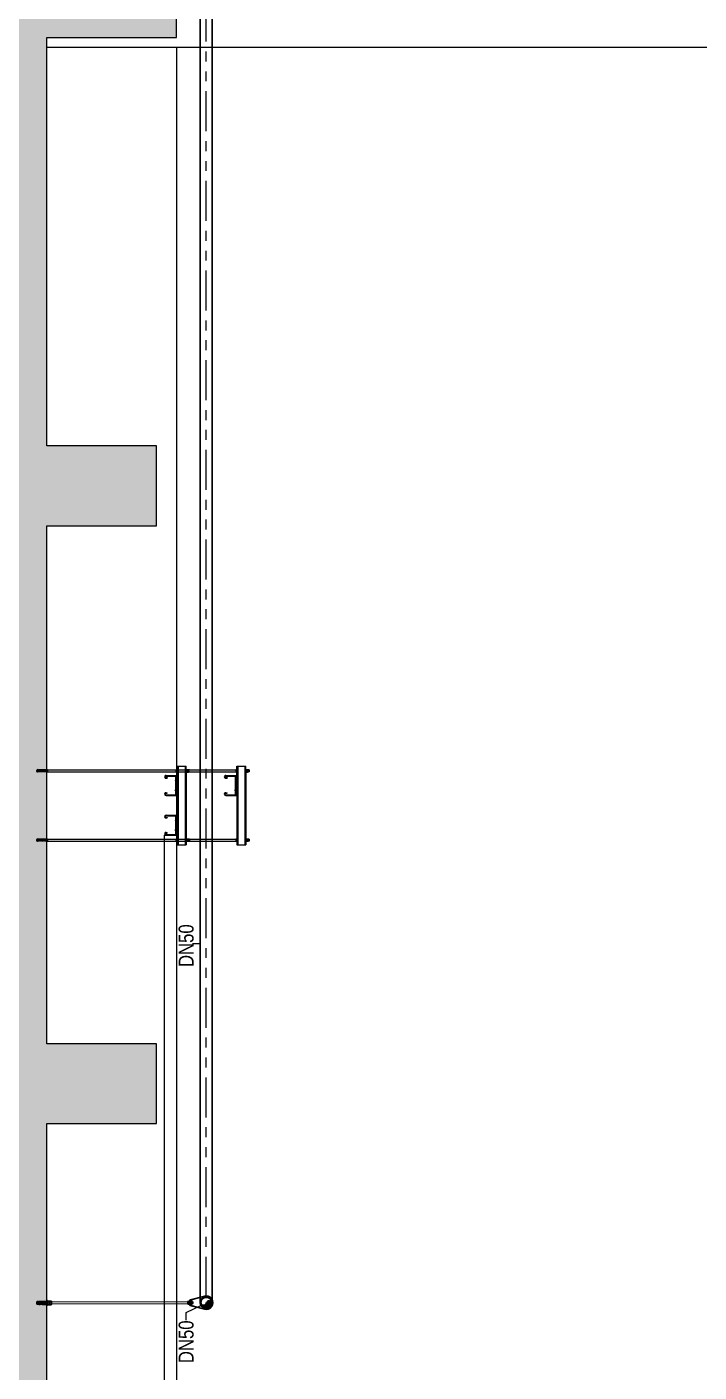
# Model space of a CAD drawing. Header units: millimetres. Extents: x -379292 to 1221486, y 92049 to 447512.
# Drawn here: x -33175 to -29799, y 201671 to 208422 of the extents above; entities that cross this region are included whole.
import ezdxf
from ezdxf.enums import TextEntityAlignment as Align

# ---------------------------------------------------------------- set-up
doc = ezdxf.new("R2010")
doc.units = ezdxf.units.MM
for name, pattern in [('ACISOTGB', [9, 4, -1, 1, -1, 1, -1]), ('CENTRE', [50.8, 31.75, -6.35, 6.35, -6.35]), ('SOGUKSU1', [72, 60, -6, 0, -6])]:
    doc.linetypes.add(name, pattern=pattern)
for name, color, linetype in [('05_CONCRETE', 6, 'Continuous'), ('05_CONCRETE VIEW', 142, 'Continuous'), ('05_HATCH CONCRETE', 141, 'Continuous'), ('E-CT-TEXT', 7, 'Continuous'), ('M_YANGIN_SPR_ CAP', 7, 'Continuous'), ('OZD_TAVA', 50, 'Continuous')]:
    doc.layers.add(name, color=color, linetype=linetype)
for name, color, linetype, lineweight in [('1-MIMARI', 8, 'Continuous', 9), ('1-YANGIN BORUSU-3', 1, 'SOGUKSU1', 30), ('e_kesit_cizgisi', 7, 'Continuous', 9)]:
    doc.layers.add(name, color=color, linetype=linetype, lineweight=lineweight)
doc.styles.add('DOA.ARIAL', font='arial.ttf')

# ---------------------------------------------------------------- blocks, each defined once
blk = doc.blocks.new('A$C6a8db8d0')
at = {"layer": '05_HATCH CONCRETE', "ltscale": 25}
h = blk.add_hatch(dxfattribs=at)
h.set_pattern_fill('ANSI33', color=256, scale=1.5, angle=180, style=0)
h.set_pattern_definition([(225, (-88179.537, -273658.197), (6.7351921, -6.7351921), []), (225, (-88186.273, -273658.197), (6.7351921, -6.7351921), [4.7625, -2.38125])])
h.paths.add_polyline_path([(5815, 1180), (5795, 1180), (5795, 1160), (-1895, 1160), (-1895, 1080), (-1845, 1080), (-1845, 1145), (-1635, 1145), (-1635, 1090), (-1595, 1090), (-1595, 1145), (-1335, 1145), (-1335, 1090), (-1295, 1090), (-1295, 1145), (-1090, 1145), (-1090, 1080), (-1040, 1080), (-1040, 1145), (-835, 1145), (-835, 1090), (-795, 1090), (-795, 1145), (-535, 1145), (-535, 1090), (-495, 1090), (-495, 1145), (-290, 1145), (-290, 1080), (-240, 1080), (-240, 1145), (-35, 1145), (-35, 1090), (5, 1090), (5, 1145), (265, 1145), (265, 1090), (305, 1090), (305, 1145), (510, 1145), (510, 1080), (560, 1080), (560, 1145), (765, 1145), (765, 1090), (805, 1090), (805, 1145), (1065, 1145), (1065, 1090), (1105, 1090), (1105, 1145), (1310, 1145), (1310, 1080), (1360, 1080), (1360, 1145), (1565, 1145), (1565, 1090), (1605, 1090), (1605, 1145), (1865, 1145), (1865, 1090), (1905, 1090), (1905, 1145), (2110, 1145), (2110, 1080), (2160, 1080), (2160, 1145), (2365, 1145), (2365, 1090), (2405, 1090), (2405, 1145), (2665, 1145), (2665, 1090), (2705, 1090), (2705, 1145), (2910, 1145), (2910, 1080), (2960, 1080), (2960, 1145), (3165, 1145), (3165, 1090), (3205, 1090), (3205, 1145), (3465, 1145), (3465, 1090), (3505, 1090), (3505, 1145), (3710, 1145), (3710, 1080), (3760, 1080), (3760, 1145), (3965, 1145), (3965, 1090), (4005, 1090), (4005, 1145), (4265, 1145), (4265, 1090), (4305, 1090), (4305, 1145), (4510, 1145), (4510, 1080), (4560, 1080), (4560, 1145), (4765, 1145), (4765, 1090), (4805, 1090), (4805, 1145), (5065, 1145), (5065, 1090), (5105, 1090), (5105, 1145), (5310, 1145), (5310, 1080), (5360, 1080), (5360, 1145), (5540, 1145), (5540, 1090), (5580, 1090), (5580, 1145), (5765, 1145), (5765, 1080), (5815, 1080)])
at = {"layer": '05_CONCRETE'}
blk.add_lwpolyline([(1360, 1145), (1565, 1145), (1565, 1090), (1605, 1090), (1605, 1145), (1865, 1145), (1865, 1090), (1905, 1090), (1905, 1145), (2110, 1145), (2110, 1080), (2160, 1080), (2160, 1145), (2365, 1145), (2365, 1090), (2405, 1090), (2405, 1145), (2665, 1145)], dxfattribs=at)
at = {"layer": '05_CONCRETE VIEW', "ltscale": 20, "flags": 128}
for points in [[(2105, 790), (2105, 1145)], [(2105, 1080), (1365, 1080)]]:
    blk.add_lwpolyline(points, dxfattribs=at)
blk = doc.blocks.new('*U1088')
h = blk.add_hatch()
h.set_pattern_fill('ANSI31', color=256, scale=0.1, angle=180)
h.set_pattern_definition([(225, (-8e-08, -7.19072), (0.224506, -0.224506), [])])
h.paths.add_polyline_path([(-3.02, 0, 1), (3.01, 0, 1)])
h.paths.add_polyline_path([(2.65, 0, -1), (-2.65, 0, -1)], flags=16)
h = blk.add_hatch(color=256)
h.dxf.hatch_style = 1
h.paths.add_polyline_path([(0, -2.65, 1), (0, 0, -1), (0, 2.65, 0.414214), (-2.65, 0, 0.414214)])
at = {"color": 7, "ltscale": 0.5}
for p, q in [((-0.69, 83.93), (-0.61, 84.17)), ((-0.69, 83.41), (-0.69, 83.93)), ((-0.69, 83.41), (-0.61, 83.31)), ((-0.69, 82.35), (-0.61, 82.44)), ((-0.69, 80.42), (-0.69, 82.35)), ((-0.69, 81.72), (-0.66, 82.16)), ((-0.69, 81.72), (-0.42, 81.72)), ((-0.69, 81.08), (-0.66, 81.52)), ((-0.69, 81.08), (-0.42, 81.08)), ((-0.66, 82.16), (-0.42, 82.16)), ((-0.66, 81.52), (-0.42, 81.52)), ((-0.61, 84.17), (-0.33, 84.17)), ((-0.61, 82.44), (-0.61, 83.31)), ((-0.47, 84.32), (-0.6, 84.72)), ((-0.54, 85.04), (0.62, 85.04)), ((-0.54, 84.93), (0.62, 84.93)), ((-0.47, 84.17), (-0.47, 84.32)), ((-0.47, 84.32), (0.55, 84.32)), ((-0.42, 82.16), (-0.42, 81.72)), ((-0.42, 81.52), (-0.42, 81.08)), ((-0.33, 84.17), (0.04, 83.8)), ((-0.22, 83.43), (0.3, 83.43)), ((-0.22, 83.43), (-0.22, 82.64)), ((-0.22, 83.08), (0.3, 83.08)), ((-0.22, 82.64), (0.04, 82.38)), ((0.41, 84.17), (0.04, 83.8)), ((0.04, 83.8), (0.04, 83.43)), ((0.3, 82.64), (0.04, 82.38)), ((0.04, 82.38), (0.04, 80.96)), ((0.3, 83.43), (0.3, 82.64)), ((0.69, 84.17), (0.41, 84.17)), ((0.74, 82.16), (0.5, 82.16)), ((0.5, 82.16), (0.5, 81.72)), ((0.77, 81.72), (0.5, 81.72)), ((0.74, 81.52), (0.5, 81.52)), ((0.5, 81.52), (0.5, 81.08)), ((0.77, 81.08), (0.5, 81.08)), ((0.55, 84.32), (0.68, 84.72)), ((0.55, 84.17), (0.55, 84.32)), ((0.77, 83.93), (0.69, 84.17)), ((0.77, 83.41), (0.69, 83.31)), ((0.69, 82.44), (0.69, 83.31)), ((0.77, 82.35), (0.69, 82.44)), ((0.77, 81.72), (0.74, 82.16)), ((0.77, 81.08), (0.74, 81.52)), ((0.77, 83.41), (0.77, 83.93)), ((0.77, 80.42), (0.77, 82.35)), ((-0.69, 80.42), (0.77, 80.42)), ((-0.69, 80), (-0.69, 80.23)), ((0.77, 80.23), (-0.69, 80.23)), ((-0.08, 80.84), (-0.08, 80.64)), ((0.16, 80.84), (0.16, 80.64)), ((0.77, 80), (0.77, 80.23))]:
    blk.add_line(p, q, dxfattribs=at)
at = {"color": 7}
for p, q in [((-1.17, 79.75), (-1.17, 80)), ((-1.17, 80), (1.23, 80)), ((-1.17, 79.75), (1.23, 79.75)), ((-0.88, 79.66), (-0.88, 78.84)), ((-0.88, 78.66), (-0.88, 77.84)), ((-0.73, 78.75), (0.79, 78.75)), ((-0.73, 77.75), (0.79, 77.75)), ((-0.58, 79.66), (-0.58, 78.84)), ((-0.58, 78.66), (-0.58, 77.84)), ((0.64, 79.66), (0.64, 78.84)), ((0.64, 78.66), (0.64, 77.84)), ((0.94, 79.66), (0.94, 78.84)), ((0.94, 78.66), (0.94, 77.84)), ((1.23, 79.75), (1.23, 80))]:
    blk.add_line(p, q, dxfattribs=at)
at = {"color": 7, "linetype": 'Continuous', "lineweight": 5}
for p, q in [((-0.47, 77.75), (-0.47, 9.24)), ((0.53, 77.75), (0.53, 9.24))]:
    blk.add_line(p, q, dxfattribs=at)
at = {"lineweight": 5}
for p, q in [((-0.93, 8.51), (0.99, 8.51)), ((-0.93, 7.87), (0.99, 7.87)), ((-0.78, 9.12), (-0.78, 8.63)), ((-0.78, 7.75), (-0.78, 7.26)), ((-0.6, 9.24), (0.65, 9.24)), ((-0.6, 7.14), (0.65, 7.14)), ((-0.43, 9.12), (-0.43, 8.63)), ((-0.43, 7.75), (-0.43, 7.26)), ((-0.43, 7.14), (-0.43, 6.66)), ((0.48, 9.12), (0.48, 8.63)), ((0.48, 7.75), (0.48, 7.26)), ((0.48, 7.14), (0.48, 6.66)), ((0.83, 9.12), (0.83, 8.63)), ((0.83, 7.75), (0.83, 7.26)), ((-0.43, 6.66), (0.48, 6.66)), ((-0.43, 6.66), (-0.35, 6.58)), ((-0.35, 6.58), (0.4, 6.58)), ((0.48, 6.66), (0.4, 6.58))]:
    blk.add_line(p, q, dxfattribs=at)
at = {"linetype": 'CENTRE', "lineweight": 5}
for p, q in [((-0.93, 8.35), (-0.93, 8.51)), ((-0.93, 8.03), (-0.93, 7.87)), ((0.99, 8.35), (0.99, 8.51)), ((0.99, 8.03), (0.99, 7.87))]:
    blk.add_line(p, q, dxfattribs=at)
at = {"color": 7, "linetype": 'Continuous', "lineweight": 15}
for p, q in [((-0.69, 8.19), (-0.69, 8.04)), ((0.73, 8.2), (0.73, 8.35))]:
    blk.add_line(p, q, dxfattribs=at)
blk.add_lwpolyline([(-3.19, 0.85), (-1.24, 8.13, -0.339454), (-1.14, 8.2), (0.98, 8.2), (0.98, 8.35), (-1.22, 8.35, 0.339454), (-1.36, 8.24), (-3.33, 0.89, 1.303225), (3.33, 0.89), (1.41, 8.08, 0.339454), (1.26, 8.19), (-0.94, 8.19), (-0.94, 8.04), (1.18, 8.04, -0.339454), (1.28, 7.97), (3.19, 0.85, -1.303225)], format="xyb", close=True, dxfattribs=at)
for radius in [3.02, 2.65]:
    blk.add_circle((0, 0), radius)
at = {"color": 7, "ltscale": 0.5}
for centre, radius, start, end in [((-0.44, 84.78), 0.177, 125.93795, 201.79087), ((-0.37, 84.99), 0.177, 163.86441, 201.79087), ((0.45, 84.99), 0.177, 338.20913, 16.13559), ((0.52, 84.78), 0.177, 338.20913, 54.06205), ((-0.71, 80.32), 0.0963, 278.9277, 81.0723), ((0.04, 80.84), 0.118, 0, 180), ((0.04, 80.64), 0.118, 180, 0), ((0.79, 80.32), 0.0963, 98.9277, 261.0723)]:
    blk.add_arc(centre, radius, start, end, dxfattribs=at)
at = {"color": 7}
for centre, radius, start, end in [((-0.73, 79.58), 0.176, 30.25522, 149.74478), ((-0.73, 78.93), 0.176, 210.25522, 329.74478), ((-0.73, 78.58), 0.176, 30.25522, 149.74478), ((-0.73, 77.93), 0.176, 210.25522, 329.74478), ((0.03, 77.59), 2.16, 73.65681, 106.34319), ((0.03, 80.91), 2.16, 253.65681, 286.34319), ((0.03, 76.59), 2.16, 73.65681, 106.34319), ((0.03, 79.91), 2.16, 253.65681, 286.34319), ((0.79, 79.58), 0.176, 30.25522, 149.74478), ((0.79, 78.93), 0.176, 210.25522, 329.74478), ((0.79, 78.58), 0.176, 30.25522, 149.74478), ((0.79, 77.93), 0.176, 210.25522, 329.74478)]:
    blk.add_arc(centre, radius, start, end, dxfattribs=at)
at = {"lineweight": 5}
for centre, radius, start, end in [((-0.6, 9.06), 0.188, 20.8221, 159.1779), ((-0.6, 8.7), 0.188, 200.8221, 339.1779), ((-0.6, 7.69), 0.188, 20.8221, 159.1779), ((-0.6, 7.33), 0.188, 200.8221, 339.1779), ((0.03, 8.34), 0.907, 60.07925, 119.92075), ((0.03, 9.42), 0.907, 240.07925, 299.92075), ((0.03, 6.97), 0.907, 60.07925, 119.92075), ((0.03, 8.04), 0.907, 240.07925, 299.92075), ((0.65, 9.06), 0.188, 20.8221, 159.1779), ((0.65, 8.7), 0.188, 200.8221, 339.1779), ((0.65, 7.69), 0.188, 20.8221, 159.1779), ((0.65, 7.33), 0.188, 200.8221, 339.1779)]:
    blk.add_arc(centre, radius, start, end, dxfattribs=at)
blk.add_arc((0, 1.33), 1.32, 90, 270)
blk = doc.blocks.new('smn')
for p, q in [((-0.8, 0.55), (-0.65, 0.64)), ((-0.8, 0.55), (-0.8, 0.09)), ((-0.8, 0.09), (-0.65, 0)), ((0.65, 0.64), (-0.65, 0.64)), ((0.65, 0), (-0.65, 0)), ((-0.4, 0.55), (-0.4, 0.09)), ((0.4, 0.55), (0.4, 0.09)), ((0.8, 0.55), (0.65, 0.64)), ((0.8, 0.09), (0.65, 0)), ((0.8, 0.55), (0.8, 0.09))]:
    blk.add_line(p, q)
for centre, radius, start, end in [((-0.65, 0.24), 0.404, 51.78679, 90), ((-0.65, 0.4), 0.404, 270, 308.21321), ((0, -0.33), 0.967, 65.5673, 114.4327), ((0, 0.97), 0.967, 245.5673, 294.4327), ((0.65, 0.24), 0.404, 90, 128.21321), ((0.65, 0.4), 0.404, 231.78679, 270)]:
    blk.add_arc(centre, radius, start, end)
blk = doc.blocks.new('A$C23387eba')
h = blk.add_hatch()
h.set_pattern_fill('ANSI31', color=241, scale=1500, style=0)
h.set_pattern_definition([(315, (-421266.87, 1258294.907), (10.60660172, 10.60660172), [])])
h.paths.add_polyline_path([(44, 395), (64, 506), (57, 516), (53, 516), (32, 396), (32, 68), (44, 68)])
h.paths.add_polyline_path([(-44, 68), (-32, 68), (-32, 396), (-53, 516), (-57, 516), (-64, 506), (-44, 395)])
h = blk.add_hatch()
h.set_pattern_fill('ANSI31', color=241, scale=1000, angle=90, style=0)
h.set_pattern_definition([(45, (-421266.87, 1258294.907), (-7.07106781, 7.07106781), [])])
edge = h.paths.add_edge_path()
edge.add_line((-26, 496), (-35, 496))
edge.add_ellipse((-35, 484), major_axis=(-8.49, 8.49), ratio=1, start_angle=-44.99996, end_angle=55.00004)
edge.add_line((-47, 482), (-41, 446))
edge.add_ellipse((-29, 448), major_axis=(8.49, 8.49), ratio=1, start_angle=145.00004, end_angle=225.00004)
edge.add_line((-29, 436), (-26, 436))
edge.add_line((-26, 436), (-26, 496))
edge = h.paths.add_edge_path()
edge.add_line((26, 496), (35, 496))
edge.add_ellipse((35, 484), major_axis=(8.49, 8.49), ratio=1, start_angle=305.00004, end_angle=405.00004, ccw=False)
edge.add_line((47, 482), (41, 446))
edge.add_ellipse((29, 448), major_axis=(-8.49, 8.49), ratio=1, start_angle=135.00004, end_angle=215.00004, ccw=False)
edge.add_line((29, 436), (26, 436))
edge.add_line((26, 436), (26, 496))
at = {"color": 241}
for p, q in [((-64, 506, 996), (-57, 516, 996)), ((-44, 395, 996), (-64, 506, 996)), ((-57, 516, 996), (-32, 516, 996)), ((-32, 396, 996), (-53, 516, 996)), ((-41, 446, 996), (-47, 482, 996)), ((-44, 68, 996), (-44, 395, 996)), ((-26, 68, 996), (-44, 68, 996)), ((-26, 68, 996), (-44, 68, 996)), ((-35, 496, 996), (35, 496, 996)), ((-32, 530, 996), (-26, 536, 996)), ((-32, 496, 996), (-32, 530, 996)), ((-32, 436, 996), (-32, 496, 996)), ((-32, 68, 996), (-32, 436, 996)), ((29, 436, 996), (-29, 436, 996)), ((-26, 536, 996), (-26, 496, 996)), ((-26, 536, 996), (26, 536, 996)), ((-26, 496, 996), (-26, 436, 996)), ((-26, 496, 996), (-26, 436, 996)), ((-26, 436, 996), (-26, 68, 996)), ((32, 530, 996), (26, 536, 996)), ((26, 536, 996), (26, 496, 996)), ((26, 496, 996), (26, 436, 996)), ((26, 436, 996), (26, 68, 996)), ((44, 68, 996), (26, 68, 996)), ((44, 68, 996), (26, 68, 996)), ((32, 496, 996), (32, 530, 996)), ((32, 396, 996), (53, 516, 996)), ((32, 516, 996), (57, 516, 996)), ((32, 436, 996), (32, 496, 996)), ((32, 68, 996), (32, 436, 996)), ((47, 482, 996), (41, 446, 996)), ((44, 394, 996), (64, 506, 996)), ((44, 68, 996), (44, 396, 996)), ((64, 506, 996), (57, 516, 996))]:
    blk.add_line(p, q, dxfattribs=at)
at = {"color": 241, "extrusion": (0, 0, -1)}
for centre, major_axis, start_param, end_param in [((-35, 484, 996), (-8.49, 8.49), 5.323254, 7.068583), ((-29, 448, 996), (-8.49, 8.49), 3.92699, 5.323254), ((29, 448, 996), (-8.49, 8.49), 2.530727, 3.92699), ((35, 484, 996), (8.49, 8.49), -0.785399, 0.95993)]:
    blk.add_ellipse(centre, major_axis=major_axis, ratio=1, start_param=start_param, end_param=end_param, dxfattribs=at)
at = {"layer": 'E-CT-TEXT'}
for p, q in [((-52, 64), (52, 64)), ((-52, 64), (-52, 56)), ((-52, 56), (52, 56)), ((52, 64), (52, 56))]:
    blk.add_line(p, q, dxfattribs=at)
at = {"layer": 'E-CT-TEXT', "xscale": 80, "yscale": 80, "zscale": 80}
blk.add_blockref('smn', (0, 0), dxfattribs=at)
blk = doc.blocks.new('cıvata -pul')
for p, q in [((52, 59), (-52, 59)), ((-52, 59), (-52, 54)), ((52, 54), (-52, 54)), ((52, 59), (52, 54))]:
    blk.add_line(p, q)
at = {"xscale": 80, "yscale": 80, "zscale": 80}
blk.add_blockref('smn', (0, 0), dxfattribs=at)
blk = doc.blocks.new('CIVATA')
for p, q in [((-21.5, 0.1, -5674.6), (-20.1, 0.1, -5674.6)), ((-20.1, 0.1, -5674.6), (-20.1, -0.1, -5674.6)), ((-18.9, 5.9, -5674.6), (-18.5, 5.9, -5674.6)), ((-18.5, 5.9, -5674.6), (-18.5, -5.9, -5674.6)), ((-18.5, 3, -5674.6), (-7, 3, -5674.6)), ((-18.5, 3, -5674.6), (-16.7, 1.9, -1418.7)), ((-16.7, 1.9, -1418.7), (-16.7, -1.9, -1418.7)), ((-15.6, -6.7, -5674.6), (-15.6, 6.7, -5674.6)), ((-15.6, 6.7, -5674.6), (-14.9, 6.7, -5674.6)), ((-14.9, 6.7, -5674.6), (-14.9, -4.9, -5674.6)), ((-14.2, 6, -5674.6), (-14.9, 4.9, -5674.6)), ((-10.7, 6, -5674.6), (-14.2, 6, -5674.6)), ((-10.7, 3, -5674.6), (-14.2, 3, -5674.6)), ((-10.7, 6, -5674.6), (-10.1, 4.9, -5674.6)), ((-10.1, 4.9, -5674.6), (-10.1, -4.9, -5674.6)), ((-7, 3, -1418.7), (-7, -3, -1418.7)), ((-21.5, -0.1, -5674.6), (-20.1, -0.1, -5674.6)), ((-18.5, -5.9, -5674.6), (-18.9, -5.9, -5674.6)), ((-18.5, -3, -5674.6), (-16.7, -1.9, -1418.7)), ((-18.5, -3, -5674.6), (-7, -3, -5674.6)), ((-15.6, -6.7, -5674.6), (-14.9, -6.7, -5674.6)), ((-14.9, -4.6, -5674.6), (-14.9, -6.7, -5674.6)), ((-14.2, -6, -5674.6), (-14.9, -4.9, -5674.6)), ((-10.7, -3, -5674.6), (-14.2, -3, -5674.6)), ((-10.7, -6, -5674.6), (-14.2, -6, -5674.6)), ((-10.7, -6, -5674.6), (-10.1, -4.9, -5674.6))]:
    blk.add_line(p, q)
for centre, radius, start, end in [((-14.4, 0.3, -5674.6), 7.17, 129.56707, 181.67754), ((-11.8, 4.9, -5674.6), 3.03, 180, 218.21321), ((-7.6, 0, -5674.6), 7.25, 155.5673, 204.4327), ((-13.1, 4.9, -5674.6), 3.03, 321.78679, 0), ((-17.3, 0, -5674.6), 7.25, 335.5673, 24.4327), ((-14.4, -0.3, -5674.6), 7.17, 178.32246, 230.43293), ((-11.8, -4.9, -5674.6), 3.03, 141.78679, 180), ((-13.1, -4.9, -5674.6), 3.03, 0, 38.21321)]:
    blk.add_arc(centre, radius, start, end)
blk = doc.blocks.new('*U1209')
at = {"layer": 'e_kesit_cizgisi', "ltscale": 25}
for p, q in [((-0.51, -21.94), (0.51, -21.94)), ((34.23, -21.94, -0.66), (35.25, -21.94, -0.66))]:
    blk.add_line(p, q, dxfattribs=at)
at = {"layer": 'OZD_TAVA', "color": 31, "true_color": 0xfecc66}
for p, q in [((-0.51, -21.94), (-0.51, -116.54, -0.23)), ((0.51, -21.94), (0.51, -116.54, -0.23)), ((34.23, -21.94, -0.68), (34.23, -86.62, -0.52)), ((35.25, -21.94, -0.68), (35.25, -86.62, -0.52)), ((34.23, -87.13, -0.51), (34.23, -91.74, -0.51)), ((35.25, -87.13, -0.51), (35.25, -91.74, -0.51)), ((-0.51, -93.36, -0.22), (-0.51, -92.85, -0.22)), ((0.51, -93.35, -0.22), (-0.51, -93.35, -0.22)), ((0.51, -93.36, -0.22), (0.51, -92.85, -0.22)), ((34.23, -92.24, -0.5), (34.23, -92.35, -0.5)), ((34.23, -92.85, -0.5), (34.23, -116.54, -0.46)), ((34.23, -93.36, -0.46), (34.23, -92.85, -0.46)), ((35.25, -92.24, -0.5), (35.25, -92.35, -0.5)), ((35.25, -92.85, -0.5), (35.25, -116.54, -0.46)), ((35.25, -93.36, -0.46), (35.25, -92.85, -0.46)), ((-0.51, -123.36, -0.22), (-0.51, -122.85, -0.22)), ((0.51, -123.35, -0.22), (-0.51, -123.35, -0.22)), ((0.51, -123.36, -0.22), (0.51, -122.85, -0.22)), ((34.23, -123.36, -0.46), (34.23, -122.85, -0.46)), ((35.25, -123.35, -0.46), (34.23, -123.35, -0.46)), ((35.25, -123.36, -0.46), (35.25, -122.85, -0.46))]:
    blk.add_line(p, q, dxfattribs=at)
at = {"layer": 'OZD_TAVA', "color": 252}
for p, q in [((-2.42, -87.15, -0.46), (-2.42, -91.65, -0.46)), ((12.42, -87.15, -0.46), (-2.42, -87.15, -0.46)), ((37.16, -87.65, -0.46), (-2.42, -87.65, -0.46)), ((13.49, -87.15, -0.46), (0.33, -87.15, -0.46)), ((31.37, -87.15, -0.46), (13.49, -87.15, -0.46)), ((34.94, -87.15, -0.46), (31.37, -87.15, -0.46)), ((32.32, -87.15, -0.46), (37.16, -87.15, -0.46)), ((37.16, -87.15, -0.46), (37.16, -91.65, -0.46)), ((37.16, -87.15, -0.46), (37.16, -91.65, -0.46)), ((37.16, -91.15, -0.46), (-2.42, -91.15, -0.46)), ((12.42, -91.65, -0.46), (-2.42, -91.65, -0.46)), ((34.94, -91.65, -0.94), (0.81, -91.65, -0.46)), ((32.32, -91.65, -0.46), (37.16, -91.65, -0.46)), ((-2.42, -117.15, -0.46), (-2.42, -121.65, -0.46)), ((12.42, -117.15, -0.46), (-2.42, -117.15, -0.46)), ((37.16, -117.65, -0.46), (-2.42, -117.65, -0.46)), ((37.16, -121.15, -0.46), (-2.42, -121.15, -0.46)), ((13.49, -117.15, -0.46), (0.33, -117.15, -0.46)), ((31.37, -117.15, -0.46), (13.49, -117.15, -0.46)), ((34.94, -117.15, -0.46), (31.37, -117.15, -0.46)), ((32.32, -117.15, -0.46), (37.16, -117.15, -0.46)), ((37.16, -117.15, -0.46), (37.16, -121.65, -0.46)), ((37.16, -117.15, -0.46), (37.16, -121.65, -0.46)), ((12.42, -121.65, -0.46), (-2.42, -121.65, -0.46)), ((34.94, -121.65, -0.94), (0.81, -121.65, -0.46)), ((32.32, -121.65, -0.46), (37.16, -121.65, -0.46))]:
    blk.add_line(p, q, dxfattribs=at)
at = {"layer": 'OZD_TAVA', "color": 140}
for p, q in [((2.43, -81.56, -0.22), (2.43, -86.75, -0.22)), ((2.43, -86.75, -0.22), (12.44, -86.75, -0.46)), ((2.73, -81.34, -0.22), (2.73, -86.45, -0.22)), ((2.73, -86.45, -0.22), (12.15, -86.45, -0.46)), ((3.48, -81.34, -0.22), (3.48, -82.18, -0.22)), ((3.48, -82.18, -0.22), (3.78, -82.18, -0.22)), ((3.78, -81.56, -0.22), (3.78, -82.18, -0.22)), ((11.09, -81.56, -0.22), (11.09, -82.18, -0.22)), ((11.39, -82.18, -0.22), (11.09, -82.18, -0.22)), ((11.39, -81.34, -0.22), (11.39, -82.18, -0.22)), ((12.13, -81.34, -0.22), (12.13, -86.45, -0.22)), ((12.43, -81.56, -0.22), (12.43, -86.75, -0.22)), ((12.43, -81.56, -0.22), (12.43, -86.75, -0.22))]:
    blk.add_line(p, q, dxfattribs=at)
at = {"layer": 'OZD_TAVA', "color": 112}
for p, q in [((22.43, -86.75, -0.22), (32.44, -86.75, -0.46)), ((22.44, -81.56, -0.22), (22.44, -86.75, -0.22)), ((22.73, -81.34, -0.22), (22.73, -86.45, -0.22)), ((22.73, -86.45, -0.22), (32.15, -86.45, -0.46)), ((23.48, -81.34, -0.22), (23.48, -82.18, -0.22)), ((23.48, -82.18, -0.22), (23.78, -82.18, -0.22)), ((23.78, -81.56, -0.22), (23.78, -82.18, -0.22)), ((31.09, -81.56, -0.22), (31.09, -82.18, -0.22)), ((31.39, -82.18, -0.22), (31.09, -82.18, -0.22)), ((31.39, -81.34, -0.22), (31.39, -82.18, -0.22)), ((32.13, -81.34, -0.22), (32.13, -86.45, -0.22)), ((32.43, -81.56, -0.22), (32.43, -86.75, -0.22))]:
    blk.add_line(p, q, dxfattribs=at)
at = {"layer": 'OZD_TAVA', "color": 3}
for p, q in [((22.43, -111.56, -0.22), (22.43, -116.75, -0.22)), ((22.73, -111.34, -0.22), (22.73, -116.45, -0.22)), ((23.48, -111.34, -0.22), (23.48, -112.18, -0.22)), ((23.48, -112.18, -0.22), (23.78, -112.18, -0.22)), ((23.78, -111.56, -0.22), (23.78, -112.18, -0.22)), ((31.09, -111.56, -0.22), (31.09, -112.18, -0.22)), ((31.39, -112.18, -0.22), (31.09, -112.18, -0.22)), ((31.39, -111.34, -0.22), (31.39, -112.18, -0.22)), ((32.13, -111.34, -0.22), (32.13, -116.45, -0.22)), ((32.43, -111.56, -0.22), (32.43, -116.75, -0.22)), ((22.43, -116.75, -0.22), (32.44, -116.75, -0.46)), ((22.73, -116.45, -0.22), (32.15, -116.45, -0.46))]:
    blk.add_line(p, q, dxfattribs=at)
at = {"layer": 'OZD_TAVA', "color": 140}
for centre, radius, start, end in [((3.11, -81.44, -0.22), 0.684, 349.6444, 190.3556), ((11.76, -81.44, -0.22), 0.684, 349.6444, 190.3556), ((3.11, -81.44, -0.22), 0.385, 13.81853, 166.18147), ((11.76, -81.44, -0.22), 0.385, 13.81853, 166.18147)]:
    blk.add_arc(centre, radius, start, end, dxfattribs=at)
at = {"layer": 'OZD_TAVA', "color": 112}
for centre, radius, start, end in [((23.11, -81.44, -0.22), 0.684, 349.6444, 190.3556), ((31.76, -81.44, -0.22), 0.684, 349.6444, 190.3556), ((23.11, -81.44, -0.22), 0.385, 13.81853, 166.18147), ((31.76, -81.44, -0.22), 0.385, 13.81853, 166.18147)]:
    blk.add_arc(centre, radius, start, end, dxfattribs=at)
at = {"layer": 'OZD_TAVA', "color": 3}
for centre, radius, start, end in [((23.11, -111.44, -0.22), 0.684, 349.6444, 190.3556), ((23.11, -111.44, -0.22), 0.385, 13.81853, 166.18147), ((31.76, -111.44, -0.22), 0.684, 349.6444, 190.3556), ((31.76, -111.44, -0.22), 0.385, 13.81853, 166.18147)]:
    blk.add_arc(centre, radius, start, end, dxfattribs=at)
at = {"layer": 'E-CT-TEXT', "xscale": 0.009855724012972203, "yscale": 0.009855724012972203, "zscale": 0.009855724012972203}
for p in [(0, -87.13, -0.22), (34.74, -87.13, -0.45), (0, -92.24, -0.22), (0, -92.85, -0.22), (34.74, -92.24, -0.46), (34.74, -92.85, -0.46), (0, -117.13, -0.22), (34.74, -117.13, -0.45), (0, -122.24, -0.22), (0, -122.85, -0.22), (34.74, -122.24, -0.46), (34.74, -122.85, -0.46)]:
    blk.add_blockref('cıvata -pul', p, dxfattribs=at)
at = {"layer": 'E-CT-TEXT', "yscale": 0.08000000000000028}
for p, xscale, zscale, rotation in [((4.98, -87.93, 453.72), -0.08000000000000028, 0.08000000000000003, 90), ((9.89, -87.93, 453.72), 0.08000000000000028, 0.08000000000000028, 270), ((24.98, -87.93, 453.72), -0.08000000000000028, 0.08000000000000003, 90), ((29.89, -87.93, 453.72), 0.08000000000000028, 0.08000000000000028, 270), ((24.98, -117.93, 453.72), -0.08000000000000028, 0.08000000000000003, 90), ((29.89, -117.93, 453.72), 0.08000000000000028, 0.08000000000000028, 270)]:
    blk.add_blockref('CIVATA', p, dxfattribs=dict(at, xscale=xscale, zscale=zscale, rotation=rotation))
at = {"layer": 'e_kesit_cizgisi', "ltscale": 25, "xscale": 0.01, "yscale": 0.01, "zscale": 0.01}
for p in [(-0.01, -21.94), (34.73, -21.94, -0.66)]:
    blk.add_blockref('A$C23387eba', p, dxfattribs=at)
blk = doc.blocks.new('A$Cc4a6e48b')
at = {"color": 1, "linetype": 'ACISOTGB', "ltscale": 5}
blk.add_line((15, 10103.03), (15, 13817.34), dxfattribs=at)
at = {"layer": '1-YANGIN BORUSU-3', "linetype": 'ByBlock', "ltscale": 25}
for p, q in [((12, 10100.02), (12, 13820.12)), ((18, 10100.02), (18, 13820))]:
    blk.add_line(p, q, dxfattribs=at)
at = {"layer": 'e_kesit_cizgisi', "color": 6, "ltscale": 25}
blk.add_lwpolyline([(-6, 242), (-6, 10334.64), (0, 10334.64), (0, 242)], close=True, dxfattribs=at)
at = {"layer": 'M_YANGIN_SPR_ CAP', "ltscale": 0.01}
for p, q in [((8.12, 10280.31), (12, 10280.31)), ((4.97, 10095.01), (12.31, 10098.67)), ((4.97, 10091.17), (4.97, 10095.01))]:
    blk.add_line(p, q, dxfattribs=at)
at = {"layer": '1-YANGIN BORUSU-3', "ltscale": 25, "rotation": 90.10874289727377}
blk.add_blockref('*U1088', (15, 10100.02), dxfattribs=at)
at = {"layer": 'e_kesit_cizgisi', "rotation": 90}
blk.add_blockref('*U1209', (-86.75, 10332.21, 0.34), dxfattribs=at)
at = {"layer": 'M_YANGIN_SPR_ CAP', "ltscale": 0.01, "style": 'DOA.ARIAL', "width": 0.8}
for p in [(1.14, 10279.2, -15527.66), (1.14, 10080.38, -15527.66)]:
    blk.add_text('DN50', height=7.5, rotation=90, dxfattribs=at).set_placement(p, align=Align.TOP_CENTER)

msp = doc.modelspace()

# ---------------------------------------------------------------- block references
at = {"layer": '1-MIMARI', "ltscale": 25, "xscale": 10, "yscale": 10, "zscale": 10, "rotation": 90}
msp.add_blockref('A$C6a8db8d0', (-21624.5, 187268.8), dxfattribs=at)

# ---------------------------------------------------------------- next in the draw order: block references
at = {"color": 30, "xscale": 10, "yscale": 10, "zscale": 10}
msp.add_blockref('A$Cc4a6e48b', (-32424.5, 101018.8), dxfattribs=at)

doc.saveas('drawing.dxf')
